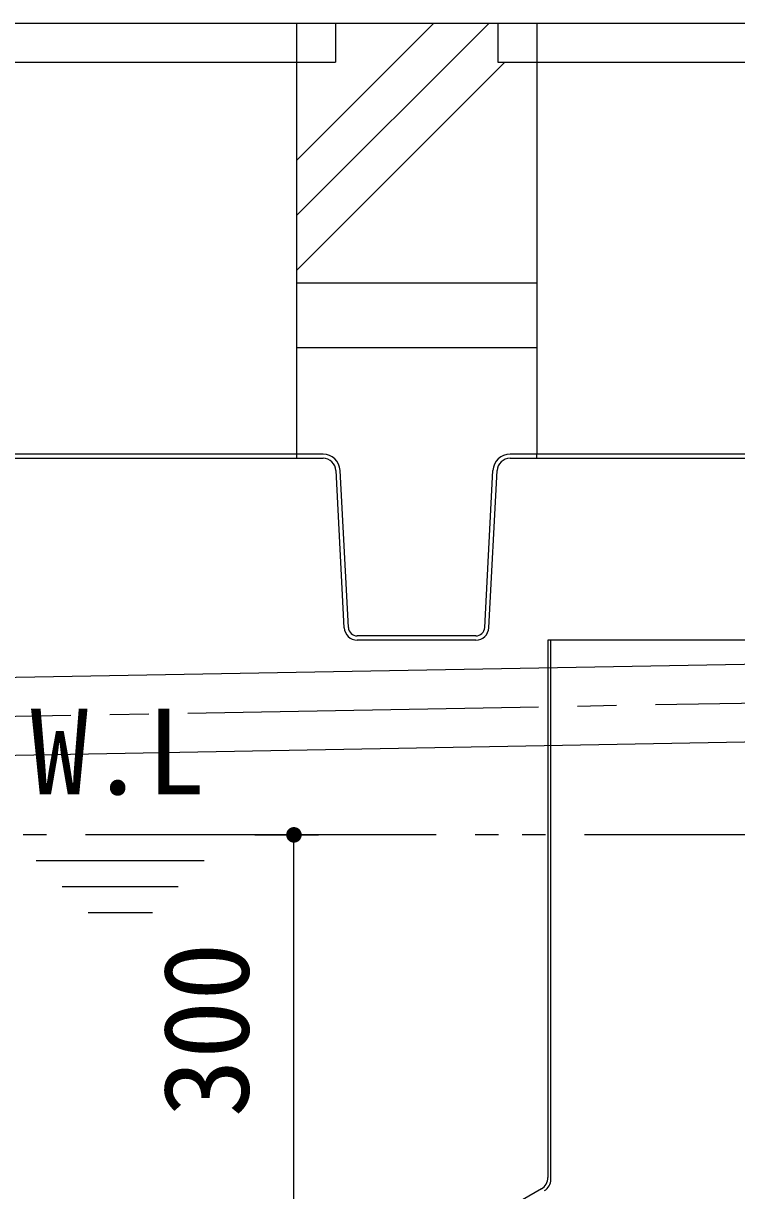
# Model space of a CAD drawing. Units: millimetres, scale not verified. Extents: x -8910 to 8910, y -6308 to 6308.
# Drawn here: x -5593 to -5044, y -2558 to -1659 of the extents above; entities that cross this region are included whole.
import ezdxf
from ezdxf.enums import TextEntityAlignment as Align

# ---------------------------------------------------------------- set-up
doc = ezdxf.new("R2010")
doc.units = ezdxf.units.MM
doc.header["$LTSCALE"] = 30
doc.linetypes.add('CHAIN2', pattern=[12, 9, -1, 1, -1])
doc.linetypes.add('DOUBLE_CHAIN2', pattern=[12.8, 9, -1, 0.6, -0.6, 0.6, -1])
doc.layers.add('0-5_空気管', color=3, linetype='Continuous', lineweight=25)
doc.layers.add('0-6_機器', color=2, linetype='Continuous', lineweight=25)
doc.styles.add('ＭＳ ゴシック', font='')
doc.styles.get('ＭＳ ゴシック').set_extended_font_data('MS Gothic')

msp = doc.modelspace()

# ---------------------------------------------------------------- linework, layer by layer
at = {"layer": '0-5_空気管'}
for p, q in [((-5383.21, -1658.6), (-5383.21, -1990.4)), ((-5353.21, -1658.6), (-5353.21, -1688.6)), ((-5228.21, -1658.6), (-5228.21, -1688.6)), ((-5198.21, -1658.6), (-5198.21, -1990.4)), ((-5863.21, -1688.6), (-5353.21, -1688.6)), ((-5228.21, -1688.6), (-4718.21, -1688.6)), ((-5362.7, -1990.4), (-5853.72, -1990.4)), ((-5853.72, -1993.6), (-5362.7, -1993.6)), ((-5383.21, -1990.4), (-5383.21, -1993.6)), ((-4727.7, -1990.4), (-5218.72, -1990.4)), ((-5218.72, -1993.6), (-4727.7, -1993.6)), ((-5198.21, -1993.6), (-5198.21, -1990.4)), ((-5346.37, -2124.12), (-5352.71, -2003.07)), ((-5343.17, -2123.95), (-5349.52, -2002.91)), ((-5238.25, -2123.95), (-5231.9, -2002.91)), ((-5235.05, -2124.12), (-5228.71, -2003.07)), ((-5245.04, -2130.4), (-5336.38, -2130.4)), ((-4318.15, -2139.35), (-5694.45, -2164.14)), ((-5245.03, -2133.6), (-5336.38, -2133.6)), ((-5187.21, -2548.96), (-5187.21, -2133.6)), ((-3492.82, -2184.5), (-5713.4, -2224.49)), ((-5415.09, -2283.6), (-5366.3, -2283.6)), ((-5454.09, -2303.62), (-5583.59, -2303.62)), ((-5474.09, -2323.62), (-5563.59, -2323.62)), ((-5494.09, -2343.62), (-5543.59, -2343.62)), ((-5194.61, -2556.23), (-5232.89, -2578.33))]:
    msp.add_line(p, q, dxfattribs=at)
at = {"layer": '0-5_空気管', "linetype": 'CHAIN2'}
msp.add_line((-3397.07, -2152.77), (-5778.91, -2195.66), dxfattribs=at)
at = {"layer": '0-5_空気管', "linetype": 'DOUBLE_CHAIN2'}
msp.add_line((-3355.51, -2283.6), (-5922.96, -2283.6), dxfattribs=at)
at = {"layer": '0-5_空気管', "color": 4}
msp.add_line((-5385.09, -3533.6), (-5385.09, -2283.6), dxfattribs=at)
at = {"layer": '0-5_空気管'}
msp.add_lwpolyline([(-4987.21, -2133.6), (-5189.61, -2133.6), (-5189.61, -2547.57)], dxfattribs=at)
for centre, radius, start, end in [((-5362.7, -2003.6), 13.2, 3, 90), ((-5362.7, -2003.6), 10, 3, 90), ((-5218.72, -2003.6), 13.2, 90, 177), ((-5218.72, -2003.6), 10, 90, 177), ((-5336.38, -2123.6), 10, 183.00031, 270), ((-5336.38, -2123.6), 6.8, 183.00043, 270), ((-5245.04, -2123.6), 6.8, 270, 356.99956), ((-5245.03, -2123.6), 10, 270, 357.00179), ((-5199.61, -2547.57), 10, 300, 0), ((-5197.21, -2548.96), 10, 300, 0)]:
    msp.add_arc(centre, radius, start, end, dxfattribs=at)
at = {"layer": '0-5_空気管', "color": 92}
for points in [[(-5391.08, -2283.23), (-5385.09, -2283.6), (-5391.09, -2283.6)], [(-5390.98, -2282.48), (-5385.09, -2283.6), (-5391.08, -2283.23)], [(-5390.8, -2281.75), (-5385.09, -2283.6), (-5390.98, -2282.48)], [(-5390.52, -2281.05), (-5385.09, -2283.6), (-5390.8, -2281.75)], [(-5390.16, -2280.39), (-5385.09, -2283.6), (-5390.52, -2281.05)], [(-5389.71, -2279.78), (-5385.09, -2283.6), (-5390.16, -2280.39)], [(-5389.2, -2279.23), (-5385.09, -2283.6), (-5389.71, -2279.78)], [(-5388.62, -2278.75), (-5385.09, -2283.6), (-5389.2, -2279.23)], [(-5387.98, -2278.34), (-5385.09, -2283.6), (-5388.62, -2278.75)], [(-5387.3, -2278.02), (-5385.09, -2283.6), (-5387.98, -2278.34)], [(-5387.3, -2278.02), (-5385.09, -2277.6), (-5385.09, -2283.6)], [(-5386.58, -2277.79), (-5385.09, -2277.6), (-5387.3, -2278.02)], [(-5385.84, -2277.65), (-5385.09, -2277.6), (-5386.58, -2277.79)], [(-5385.09, -2277.6), (-5379.09, -2283.6), (-5385.09, -2283.6)], [(-5384.71, -2277.61), (-5379.09, -2283.6), (-5385.09, -2277.6)], [(-5383.97, -2277.71), (-5379.09, -2283.6), (-5384.71, -2277.61)], [(-5383.24, -2277.9), (-5379.09, -2283.6), (-5383.97, -2277.71)], [(-5382.54, -2278.17), (-5379.09, -2283.6), (-5383.24, -2277.9)], [(-5381.88, -2278.54), (-5379.09, -2283.6), (-5382.54, -2278.17)], [(-5381.27, -2278.98), (-5379.09, -2283.6), (-5381.88, -2278.54)], [(-5380.72, -2279.5), (-5379.09, -2283.6), (-5381.27, -2278.98)], [(-5380.72, -2279.5), (-5379.14, -2282.85), (-5379.09, -2283.6)], [(-5380.24, -2280.08), (-5379.14, -2282.85), (-5380.72, -2279.5)], [(-5380.24, -2280.08), (-5379.28, -2282.11), (-5379.14, -2282.85)], [(-5379.83, -2280.71), (-5379.28, -2282.11), (-5380.24, -2280.08)], [(-5379.83, -2280.71), (-5379.51, -2281.39), (-5379.28, -2282.11)], [(-5391.09, -2283.6), (-5389.46, -2287.71), (-5391.04, -2284.35)], [(-5391.09, -2283.6), (-5388.91, -2288.23), (-5389.46, -2287.71)], [(-5385.09, -2283.6), (-5388.91, -2288.23), (-5391.09, -2283.6)], [(-5391.04, -2284.35), (-5389.94, -2287.13), (-5390.9, -2285.09)], [(-5391.04, -2284.35), (-5389.46, -2287.71), (-5389.94, -2287.13)], [(-5390.9, -2285.09), (-5390.35, -2286.49), (-5390.67, -2285.81)], [(-5390.9, -2285.09), (-5389.94, -2287.13), (-5390.35, -2286.49)], [(-5385.09, -2283.6), (-5388.31, -2288.67), (-5388.91, -2288.23)], [(-5385.09, -2283.6), (-5387.64, -2289.03), (-5388.31, -2288.67)], [(-5385.09, -2283.6), (-5386.94, -2289.31), (-5387.64, -2289.03)], [(-5385.09, -2283.6), (-5386.21, -2289.5), (-5386.94, -2289.31)], [(-5385.09, -2283.6), (-5385.47, -2289.59), (-5386.21, -2289.5)], [(-5385.09, -2283.6), (-5385.09, -2289.6), (-5385.47, -2289.59)], [(-5385.09, -2283.6), (-5384.34, -2289.56), (-5385.09, -2289.6)], [(-5385.09, -2283.6), (-5383.6, -2289.41), (-5384.34, -2289.56)], [(-5385.09, -2283.6), (-5382.88, -2289.18), (-5383.6, -2289.41)], [(-5385.09, -2283.6), (-5382.2, -2288.86), (-5382.88, -2289.18)], [(-5379.09, -2283.6), (-5382.2, -2288.86), (-5385.09, -2283.6)], [(-5379.09, -2283.6), (-5381.56, -2288.46), (-5382.2, -2288.86)], [(-5379.09, -2283.6), (-5380.98, -2287.98), (-5381.56, -2288.46)], [(-5379.09, -2283.6), (-5380.47, -2287.43), (-5380.98, -2287.98)], [(-5379.09, -2283.6), (-5380.02, -2286.82), (-5380.47, -2287.43)], [(-5379.09, -2283.6), (-5379.66, -2286.16), (-5380.02, -2286.82)], [(-5379.09, -2283.6), (-5379.38, -2285.46), (-5379.66, -2286.16)], [(-5379.09, -2283.6), (-5379.2, -2284.73), (-5379.38, -2285.46)], [(-5379.09, -2283.6), (-5379.1, -2283.98), (-5379.2, -2284.73)]]:
    msp.add_solid(points, dxfattribs=at)
at = {"layer": '0-6_機器'}
for p, q in [((-1620.68, -1658.6), (-6147.66, -1658.6)), ((-5277.55, -1658.6), (-5383.21, -1764.26)), ((-5235.15, -1658.6), (-5383.21, -1806.66)), ((-5222.75, -1688.6), (-5383.21, -1849.06)), ((-5198.21, -1858.6), (-5383.21, -1858.6)), ((-5198.21, -1908.6), (-5383.21, -1908.6))]:
    msp.add_line(p, q, dxfattribs=at)

# ---------------------------------------------------------------- texts
at = {"layer": '0-5_空気管', "color": 4, "style": 'ＭＳ ゴシック'}
msp.add_text('W.L', height=65.98, dxfattribs=at).set_placement((-5588.1, -2272.23), align=Align.BOTTOM_LEFT)
msp.add_text('300', height=65.98, rotation=90, dxfattribs=at).set_placement((-5400.09, -2501.1), align=Align.BOTTOM_LEFT)

doc.saveas('drawing.dxf')
